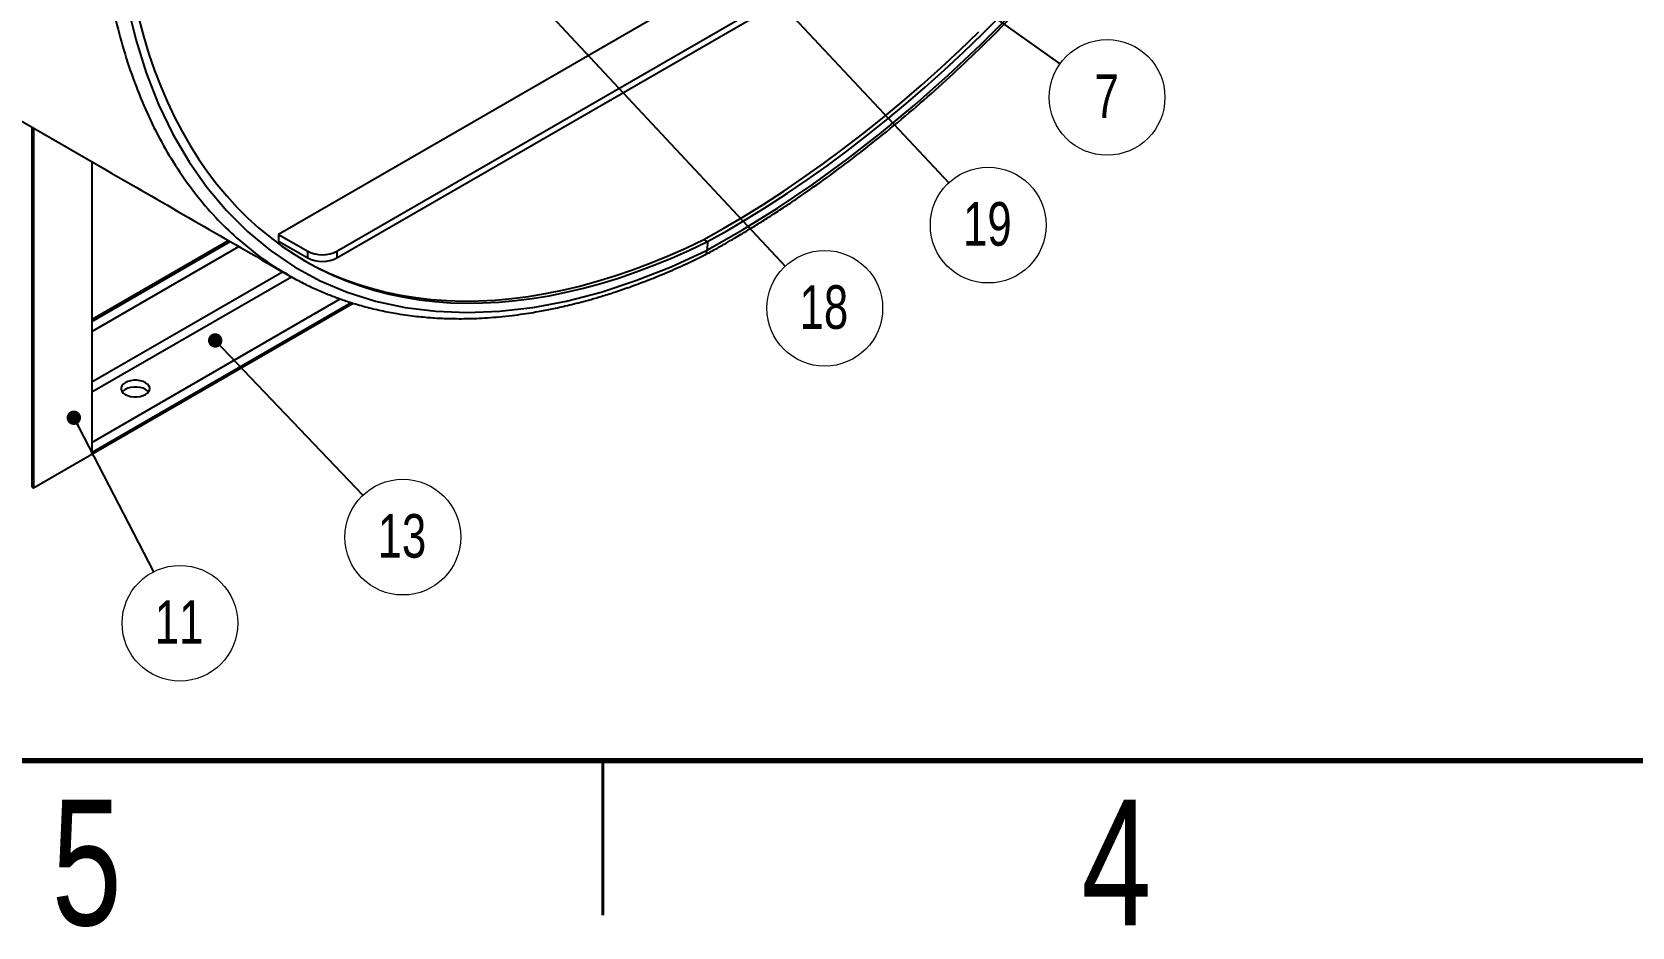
# Paper-space layout 'Sheet2' of a CAD drawing. Header units: millimetres. Extents: x 2 to 418, y 2 to 295.
# Drawn here: x 182.3 to 260, y 1.9 to 45.4 of the extents above; entities that cross this region are included whole.
import ezdxf

# ---------------------------------------------------------------- set-up
doc = ezdxf.new("R2010")
doc.units = ezdxf.units.MM
doc.styles.add('SLDTEXTSTYLE0', font='TXT', dxfattribs={"width": 0.75})
doc.dimstyles.new('SLDDIMSTYLE1', dxfattribs={"dimtxt": 0.18, "dimasz": 0.7, "dimexe": 0, "dimexo": 0.0625, "dimgap": 0, "dimtad": 0, "dimtih": 1, "dimtoh": 1, "dimdec": 0, "dimrnd": 1e-09, "dimzin": 0, "dimdsep": 46, "dimtxsty": 'Standard', "dimblk1": 'DOT', "dimblk2": 'DOT', "dimsah": 1, "dimcen": 0.09, "dimadec": 0, "dimazin": 0, "dimtfac": 0.7, "dimtdec": 0, "dimtofl": 0, "dimtmove": 0, "dimatfit": 3, "dimldrblk": 'DOT', "dimfxl": 0, "dimfrac": 2, "dimtolj": 1, "dimtzin": 0, "dimarcsym": 0})

# ---------------------------------------------------------------- blocks, each defined once
blk = doc.blocks.new('SW_NOTE_42')
at = {"color": 0, "linetype": 'Continuous', "lineweight": 0}
blk.add_circle((2.291, -1.628), 2.81, dxfattribs=at)
at = {"color": 0, "linetype": 'Continuous', "lineweight": 0, "insert": (2.269, -0.509), "char_height": 2.117, "attachment_point": 2, "style": 'SLDTEXTSTYLE0'}
blk.add_mtext('7', dxfattribs=at)
blk = doc.blocks.new('_DOT')
at = {"color": 0, "linetype": 'ByBlock', "lineweight": -2}
blk.add_line((-0.5, 0), (-1, 0), dxfattribs=at)
at = {"color": 0, "linetype": 'ByBlock', "const_width": 0.5}
blk.add_lwpolyline([(-0.25, 0, 1), (0.25, 0, 1)], format="xyb", close=True, dxfattribs=at)
blk = doc.blocks.new('SW_NOTE_43')
at = {"color": 0, "linetype": 'Continuous', "lineweight": 0}
blk.add_circle((1.919, -2.053), 2.81, dxfattribs=at)
at = {"color": 0, "linetype": 'Continuous', "lineweight": 0, "insert": (1.877, -0.934), "char_height": 2.1167, "attachment_point": 2, "style": 'SLDTEXTSTYLE0'}
blk.add_mtext('19', dxfattribs=at)
blk = doc.blocks.new('SW_NOTE_44')
at = {"color": 0, "linetype": 'Continuous', "lineweight": 0}
blk.add_circle((1.919, -2.053), 2.81, dxfattribs=at)
at = {"color": 0, "linetype": 'Continuous', "lineweight": 0, "insert": (1.876, -0.934), "char_height": 2.1167, "attachment_point": 2, "style": 'SLDTEXTSTYLE0'}
blk.add_mtext('18', dxfattribs=at)
blk = doc.blocks.new('SW_NOTE_46')
at = {"color": 0, "linetype": 'Continuous', "lineweight": 0}
blk.add_circle((1.94, -2.033), 2.81, dxfattribs=at)
at = {"color": 0, "linetype": 'Continuous', "lineweight": 0, "insert": (1.897, -0.915), "char_height": 2.1167, "attachment_point": 2, "style": 'SLDTEXTSTYLE0'}
blk.add_mtext('13', dxfattribs=at)
blk = doc.blocks.new('SW_NOTE_47')
at = {"color": 0, "linetype": 'Continuous', "lineweight": 0}
blk.add_circle((1.289, -2.497), 2.81, dxfattribs=at)
at = {"color": 0, "linetype": 'Continuous', "lineweight": 0, "insert": (1.247, -1.378), "char_height": 2.1167, "attachment_point": 2, "style": 'SLDTEXTSTYLE0'}
blk.add_mtext('11', dxfattribs=at)

psp = doc.layouts.new('Sheet2')

# ---------------------------------------------------------------- linework, layer by layer
at = {"color": 7, "linetype": 'Continuous', "lineweight": 25}
for p, q in [((197.086, 34.751), (243.048, 61.284)), ((197.086, 34.424), (243.048, 60.957)), ((237.108, 60.304), (194.258, 35.567)), ((182.351, 40.735), (182.351, 23.262)), ((185.18, 39.102), (185.18, 24.895)), ((185.18, 31.427), (191.827, 35.264)), ((194.258, 35.567), (195.672, 34.751)), ((194.258, 35.567), (194.258, 35.24)), ((194.258, 35.24), (195.672, 34.424)), ((214.905, 35.321), (215.082, 35.219)), ((215.082, 35.219), (215.064, 34.8)), ((195.672, 34.424), (195.672, 34.751)), ((197.086, 34.751), (197.086, 34.424)), ((215.042, 34.79), (215.064, 34.8)), ((215.064, 34.8), (215.086, 34.812)), ((194.7, 33.606), (194.784, 33.56)), ((185.18, 24.895), (197.882, 32.228)), ((182.351, 23.262), (185.18, 24.895)), ((185.18, 24.895), (185.18, 24.977)), ((182.28, 23.303), (182.351, 23.262))]:
    psp.add_line(p, q, dxfattribs=at)
at = {"color": 8, "linetype": 'Continuous', "lineweight": 25}
for p, q in [((182.28, 40.776), (182.28, 23.303)), ((185.18, 31.345), (191.898, 35.224)), ((185.18, 30.855), (192.322, 34.979)), ((185.18, 28.406), (194.444, 33.754)), ((185.18, 27.916), (194.874, 33.512)), ((185.18, 25.466), (197.251, 32.435)), ((185.18, 24.977), (197.788, 32.255))]:
    psp.add_line(p, q, dxfattribs=at)
at = {"color": 7, "linetype": 'Continuous', "lineweight": 70}
psp.add_line((410, 10), (10, 10), dxfattribs=at)
at = {"color": 7, "linetype": 'Continuous', "lineweight": 35}
for p, q in [((210, 2.5), (210, 10)), ((210, 10), (210, 2.5))]:
    psp.add_line(p, q, dxfattribs=at)
at = {"color": 8, "linetype": 'Continuous', "lineweight": 25, "flags": 128}
psp.add_lwpolyline([(215.086, 34.812), (216.783, 35.782), (218.479, 36.839), (220.171, 37.981), (221.854, 39.205), (223.527, 40.509), (225.154, 41.865), (226.765, 43.293), (228.355, 44.79), (229.922, 46.354), (231.492, 48.015), (233.032, 49.738), (234.538, 51.52), (236.007, 53.358), (237.437, 55.249), (238.799, 57.151), (240.117, 59.098), (240.288, 59.364)], dxfattribs=at)
at = {"color": 7, "linetype": 'Continuous', "lineweight": 25, "flags": 128}
for points in [[(186.899, 46.725), (187.317, 45.025), (187.827, 43.408), (188.431, 41.875), (189.124, 40.435), (189.905, 39.094), (190.772, 37.855), (191.721, 36.723), (192.75, 35.7), (193.855, 34.79), (195.033, 33.995), (196.281, 33.319), (197.593, 32.763), (198.968, 32.329), (200.399, 32.018), (201.884, 31.832), (203.416, 31.77), (204.987, 31.834), (206.597, 32.021), (208.24, 32.332), (209.912, 32.767), (211.605, 33.322), (213.318, 33.997), (215.042, 34.79)], [(187.483, 45.986), (187.711, 45.143), (187.962, 44.321), (188.237, 43.522), (188.536, 42.746), (188.858, 41.994), (189.202, 41.265), (189.569, 40.562), (189.959, 39.883), (190.371, 39.231), (190.804, 38.604), (191.259, 38.005), (191.734, 37.433), (192.23, 36.889), (192.747, 36.373), (193.283, 35.886), (193.839, 35.428), (194.413, 34.999), (195.006, 34.6), (195.617, 34.231), (196.246, 33.893), (196.891, 33.585), (197.553, 33.308), (198.231, 33.063), (198.924, 32.848), (199.632, 32.665), (200.354, 32.514), (201.09, 32.395), (201.839, 32.307), (202.6, 32.251), (203.373, 32.228), (204.158, 32.236), (204.953, 32.276), (205.758, 32.349), (206.572, 32.453), (207.396, 32.589), (208.227, 32.757), (209.065, 32.956), (209.91, 33.187), (210.761, 33.449), (211.617, 33.742), (212.478, 34.065), (213.343, 34.42), (214.211, 34.804), (215.082, 35.219)], [(215.082, 35.219), (216.052, 35.762), (217.022, 36.335), (217.992, 36.935), (218.961, 37.565), (219.928, 38.221), (220.892, 38.905), (221.853, 39.616), (222.81, 40.354), (223.763, 41.117), (224.711, 41.905), (225.653, 42.719), (226.588, 43.556), (227.517, 44.418), (228.438, 45.302), (229.351, 46.21)], [(214.905, 35.321), (215.875, 35.864), (216.846, 36.437), (217.815, 37.038), (218.784, 37.667), (219.751, 38.323), (220.715, 39.008), (221.676, 39.718), (222.633, 40.456), (223.586, 41.219), (224.534, 42.007), (225.476, 42.821), (226.411, 43.659), (227.34, 44.52), (228.261, 45.405)], [(195.467, 34.319), (196.069, 33.995), (196.714, 33.687), (197.376, 33.41), (198.054, 33.165), (198.747, 32.95), (199.455, 32.767), (200.177, 32.616), (200.913, 32.497), (201.662, 32.409), (202.423, 32.353), (203.197, 32.33), (203.981, 32.338), (204.776, 32.378), (205.581, 32.451), (206.396, 32.555), (207.219, 32.691), (208.05, 32.859), (208.888, 33.058), (209.733, 33.289), (210.584, 33.551), (211.441, 33.844), (212.301, 34.167), (213.166, 34.522), (214.034, 34.906), (214.905, 35.321)], [(186.806, 28.365), (186.708, 28.294), (186.64, 28.212), (186.605, 28.124), (186.605, 28.034), (186.64, 27.946), (186.708, 27.864), (186.806, 27.793), (186.929, 27.737), (187.07, 27.698), (187.223, 27.677), (187.379, 27.677), (187.532, 27.698), (187.673, 27.737), (187.796, 27.793), (187.894, 27.864), (187.962, 27.946), (187.997, 28.034), (187.997, 28.124), (187.962, 28.212), (187.894, 28.294), (187.796, 28.365), (187.673, 28.421), (187.532, 28.46), (187.379, 28.481), (187.223, 28.481), (187.07, 28.46), (186.929, 28.421), (186.806, 28.365)], [(186.806, 28.038), (186.708, 27.967), (186.661, 27.916)], [(187.941, 27.916), (187.894, 27.967), (187.796, 28.038), (187.673, 28.095), (187.532, 28.134), (187.379, 28.154), (187.223, 28.154), (187.07, 28.134), (186.929, 28.095), (186.806, 28.038)]]:
    psp.add_lwpolyline(points, dxfattribs=at)
at = {"color": 7, "linetype": 'Continuous', "lineweight": 25}
for centre in [(196.379, 36.115), (196.379, 35.789)]:
    psp.add_arc(centre, 1.537, 242.60973, 297.3903, dxfattribs=at)
for points, knots in [([(214.927, 34.553), (215.118, 34.658), (215.472, 34.853), (215.961, 35.131), (216.365, 35.366), (216.693, 35.561), (216.978, 35.733), (217.254, 35.901), (217.636, 36.137), (218.14, 36.455), (218.778, 36.87), (219.641, 37.449), (220.689, 38.183), (221.882, 39.063), (223.149, 40.043), (224.502, 41.148), (225.956, 42.403), (227.393, 43.712), (228.812, 45.076), (230.267, 46.548), (231.753, 48.134), (233.264, 49.838), (234.741, 51.599), (236.183, 53.412), (237.578, 55.263), (238.92, 57.151), (239.879, 58.55), (240.379, 59.333), (240.462, 59.464)], [0, 0, 0, 0, 0.020728, 0.038386, 0.052991, 0.064536, 0.073971, 0.083893, 0.094451, 0.115461, 0.138608, 0.163878, 0.209438, 0.253008, 0.29459, 0.348951, 0.403125, 0.457294, 0.511459, 0.565621, 0.626277, 0.686929, 0.747578, 0.808225, 0.868869, 0.928429, 0.987987, 1, 1, 1, 1]), ([(179.851, 42.178), (182.09, 40.886), (187.039, 38.029), (191.99, 35.171), (194.7, 33.606)], [0, 0, 0, 0, 0.452479, 1, 1, 1, 1]), ([(194.784, 33.56), (194.977, 33.453), (195.378, 33.23), (195.985, 32.941), (196.585, 32.683), (197.154, 32.465), (197.772, 32.254), (198.46, 32.051), (199.227, 31.865), (199.915, 31.734), (200.498, 31.645), (200.954, 31.588), (201.364, 31.547), (201.741, 31.517), (202.11, 31.496), (202.499, 31.481), (202.922, 31.473), (203.379, 31.475), (203.874, 31.489), (204.41, 31.518), (204.986, 31.564), (205.569, 31.626), (206.122, 31.7), (206.605, 31.775), (207.016, 31.848), (207.374, 31.916), (207.721, 31.987), (208.09, 32.069), (208.5, 32.166), (208.95, 32.28), (209.451, 32.417), (210.014, 32.583), (210.653, 32.786), (211.367, 33.032), (212.156, 33.327), (213.018, 33.676), (213.959, 34.087), (214.613, 34.403), (214.953, 34.567)], [0, 0, 0, 0, 0.034362, 0.071264, 0.105747, 0.13789, 0.169424, 0.210894, 0.252565, 0.294386, 0.320658, 0.344305, 0.365327, 0.383741, 0.401864, 0.42134, 0.442195, 0.465084, 0.488979, 0.514961, 0.54303, 0.572189, 0.598499, 0.621558, 0.640323, 0.6562, 0.671489, 0.688596, 0.707522, 0.728265, 0.750865, 0.77645, 0.805536, 0.838122, 0.873532, 0.912315, 0.954471, 1, 1, 1, 1]), ([(214.935, 34.563), (214.958, 34.576), (215.011, 34.606), (215.049, 34.691), (215.061, 34.761), (215.063, 34.789), (215.064, 34.797), (215.064, 34.799), (215.064, 34.8)], [0, 0, 0, 0, 0.322584, 0.730827, 0.932795, 0.983124, 0.983774, 1, 1, 1, 1])]:
    psp.add_open_spline(points, degree=3, knots=knots, dxfattribs=at)
at = {"color": 8, "linetype": 'Continuous', "lineweight": 25}
psp.add_open_spline([(185.534, 56.355), (185.506, 55.674), (185.451, 54.313), (185.489, 52.338), (185.615, 50.42), (185.837, 48.568), (186.15, 46.797), (186.552, 45.112), (187.04, 43.516), (187.615, 42.003), (188.28, 40.567), (189.034, 39.216), (189.878, 37.956), (190.804, 36.799), (191.808, 35.748), (192.891, 34.812), (193.883, 34.082), (194.541, 33.713), (194.787, 33.575)], degree=3, knots=[0, 0, 0, 0, 0.064342, 0.128683, 0.193025, 0.257366, 0.321708, 0.3849, 0.448093, 0.511286, 0.574479, 0.638961, 0.703443, 0.767925, 0.832407, 0.896889, 0.961371, 1, 1, 1, 1], dxfattribs=at)

# ---------------------------------------------------------------- block references
at = {"color": 7, "linetype": 'Continuous', "lineweight": 0}
for name, p in [('SW_NOTE_42', (232.197, 43.85)), ('SW_NOTE_43', (226.796, 38.07)), ('SW_NOTE_44', (218.86, 34.03)), ('SW_NOTE_46', (198.349, 22.899)), ('SW_NOTE_47', (188.177, 19.178))]:
    psp.add_blockref(name, p, dxfattribs=at)

# ---------------------------------------------------------------- texts
at = {"color": 7, "linetype": 'Continuous', "lineweight": 0, "char_height": 6.096, "attachment_point": 2, "style": 'SLDTEXTSTYLE0'}
for s, insert in [('5', (184.939, 8.114)), ('4', (234.939, 8.114))]:
    psp.add_mtext(s, dxfattribs=dict(at, insert=insert))

# ---------------------------------------------------------------- leaders
at = {"color": 7, "linetype": 'Continuous', "lineweight": 0}
for points in [[(217.696, 54.154), (232.197, 43.85)], [(215.313, 50.349), (226.796, 38.07)], [(206.519, 47.231), (218.86, 34.03)], [(191.178, 30.416), (198.349, 22.899)], [(184.311, 26.664), (188.177, 19.178)]]:
    psp.add_leader(points, dimstyle='SLDDIMSTYLE1', dxfattribs=at)

doc.saveas('drawing.dxf')
